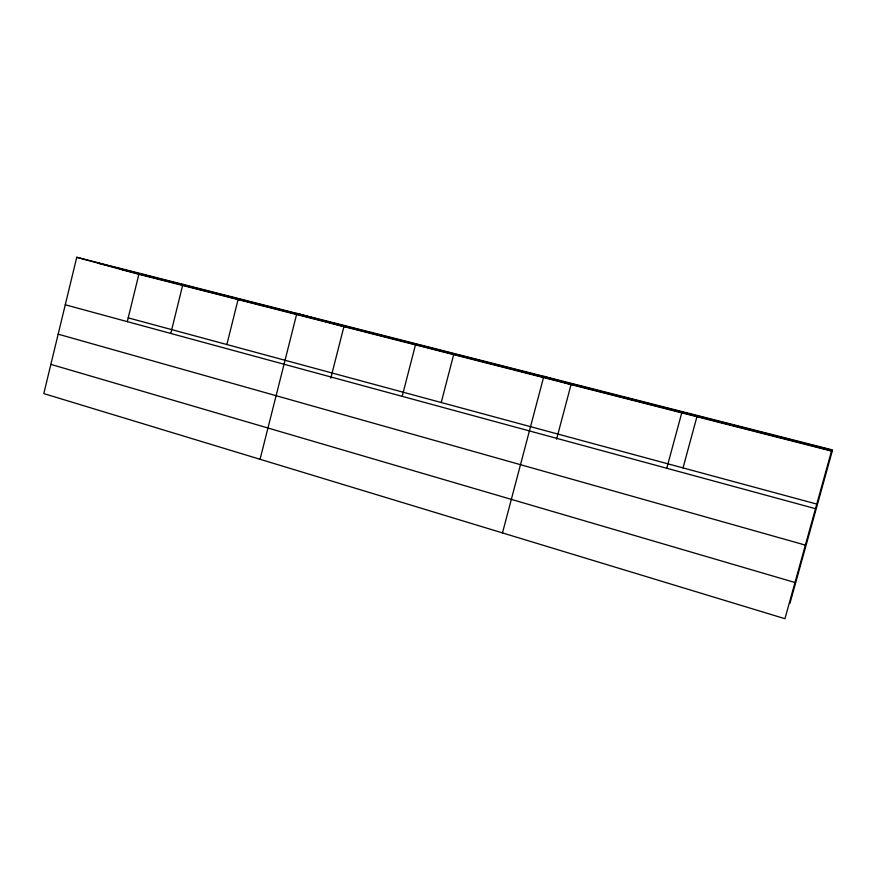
<?xml version="1.0" encoding="UTF-8"?>
<svg xmlns="http://www.w3.org/2000/svg" width="876" height="876" viewBox="0 0 876 876"><rect width="100%" height="100%" fill="white"/><g stroke="black" fill="none" stroke-linecap="round" stroke-linejoin="round"><path stroke-width="1.31" d="M76.749 257.292L43.8 393.598L784.94 618.708L831.872 449.76L76.749 257.292L138.879 274.276L832.2 451.25L789.944 603.323M127.272 321.7L138.879 274.276M170.787 333.46L182.898 284.35M226.862 344.531L238.064 299.592M260.073 459.287L296.865 313.389L343.918 326.617L330.789 378.213M402.194 396.357L415.772 343.699M441.23 402.511L453.669 354.627M502.485 532.926L543.821 376.341L571.053 384.597L556.578 439.172M666.756 468.255L682.097 411.589M683.028 467.904L696.924 416.724M98.441 263.216L831.992 450.286M119.53 268.987L832.101 450.79M128.214 317.857L817.472 504.269M65.262 304.782L815.501 508.682M58.166 334.172L805.383 545.113M50.863 364.372L794.992 582.518M831.872 449.76L832.2 451.25"/></g></svg>
